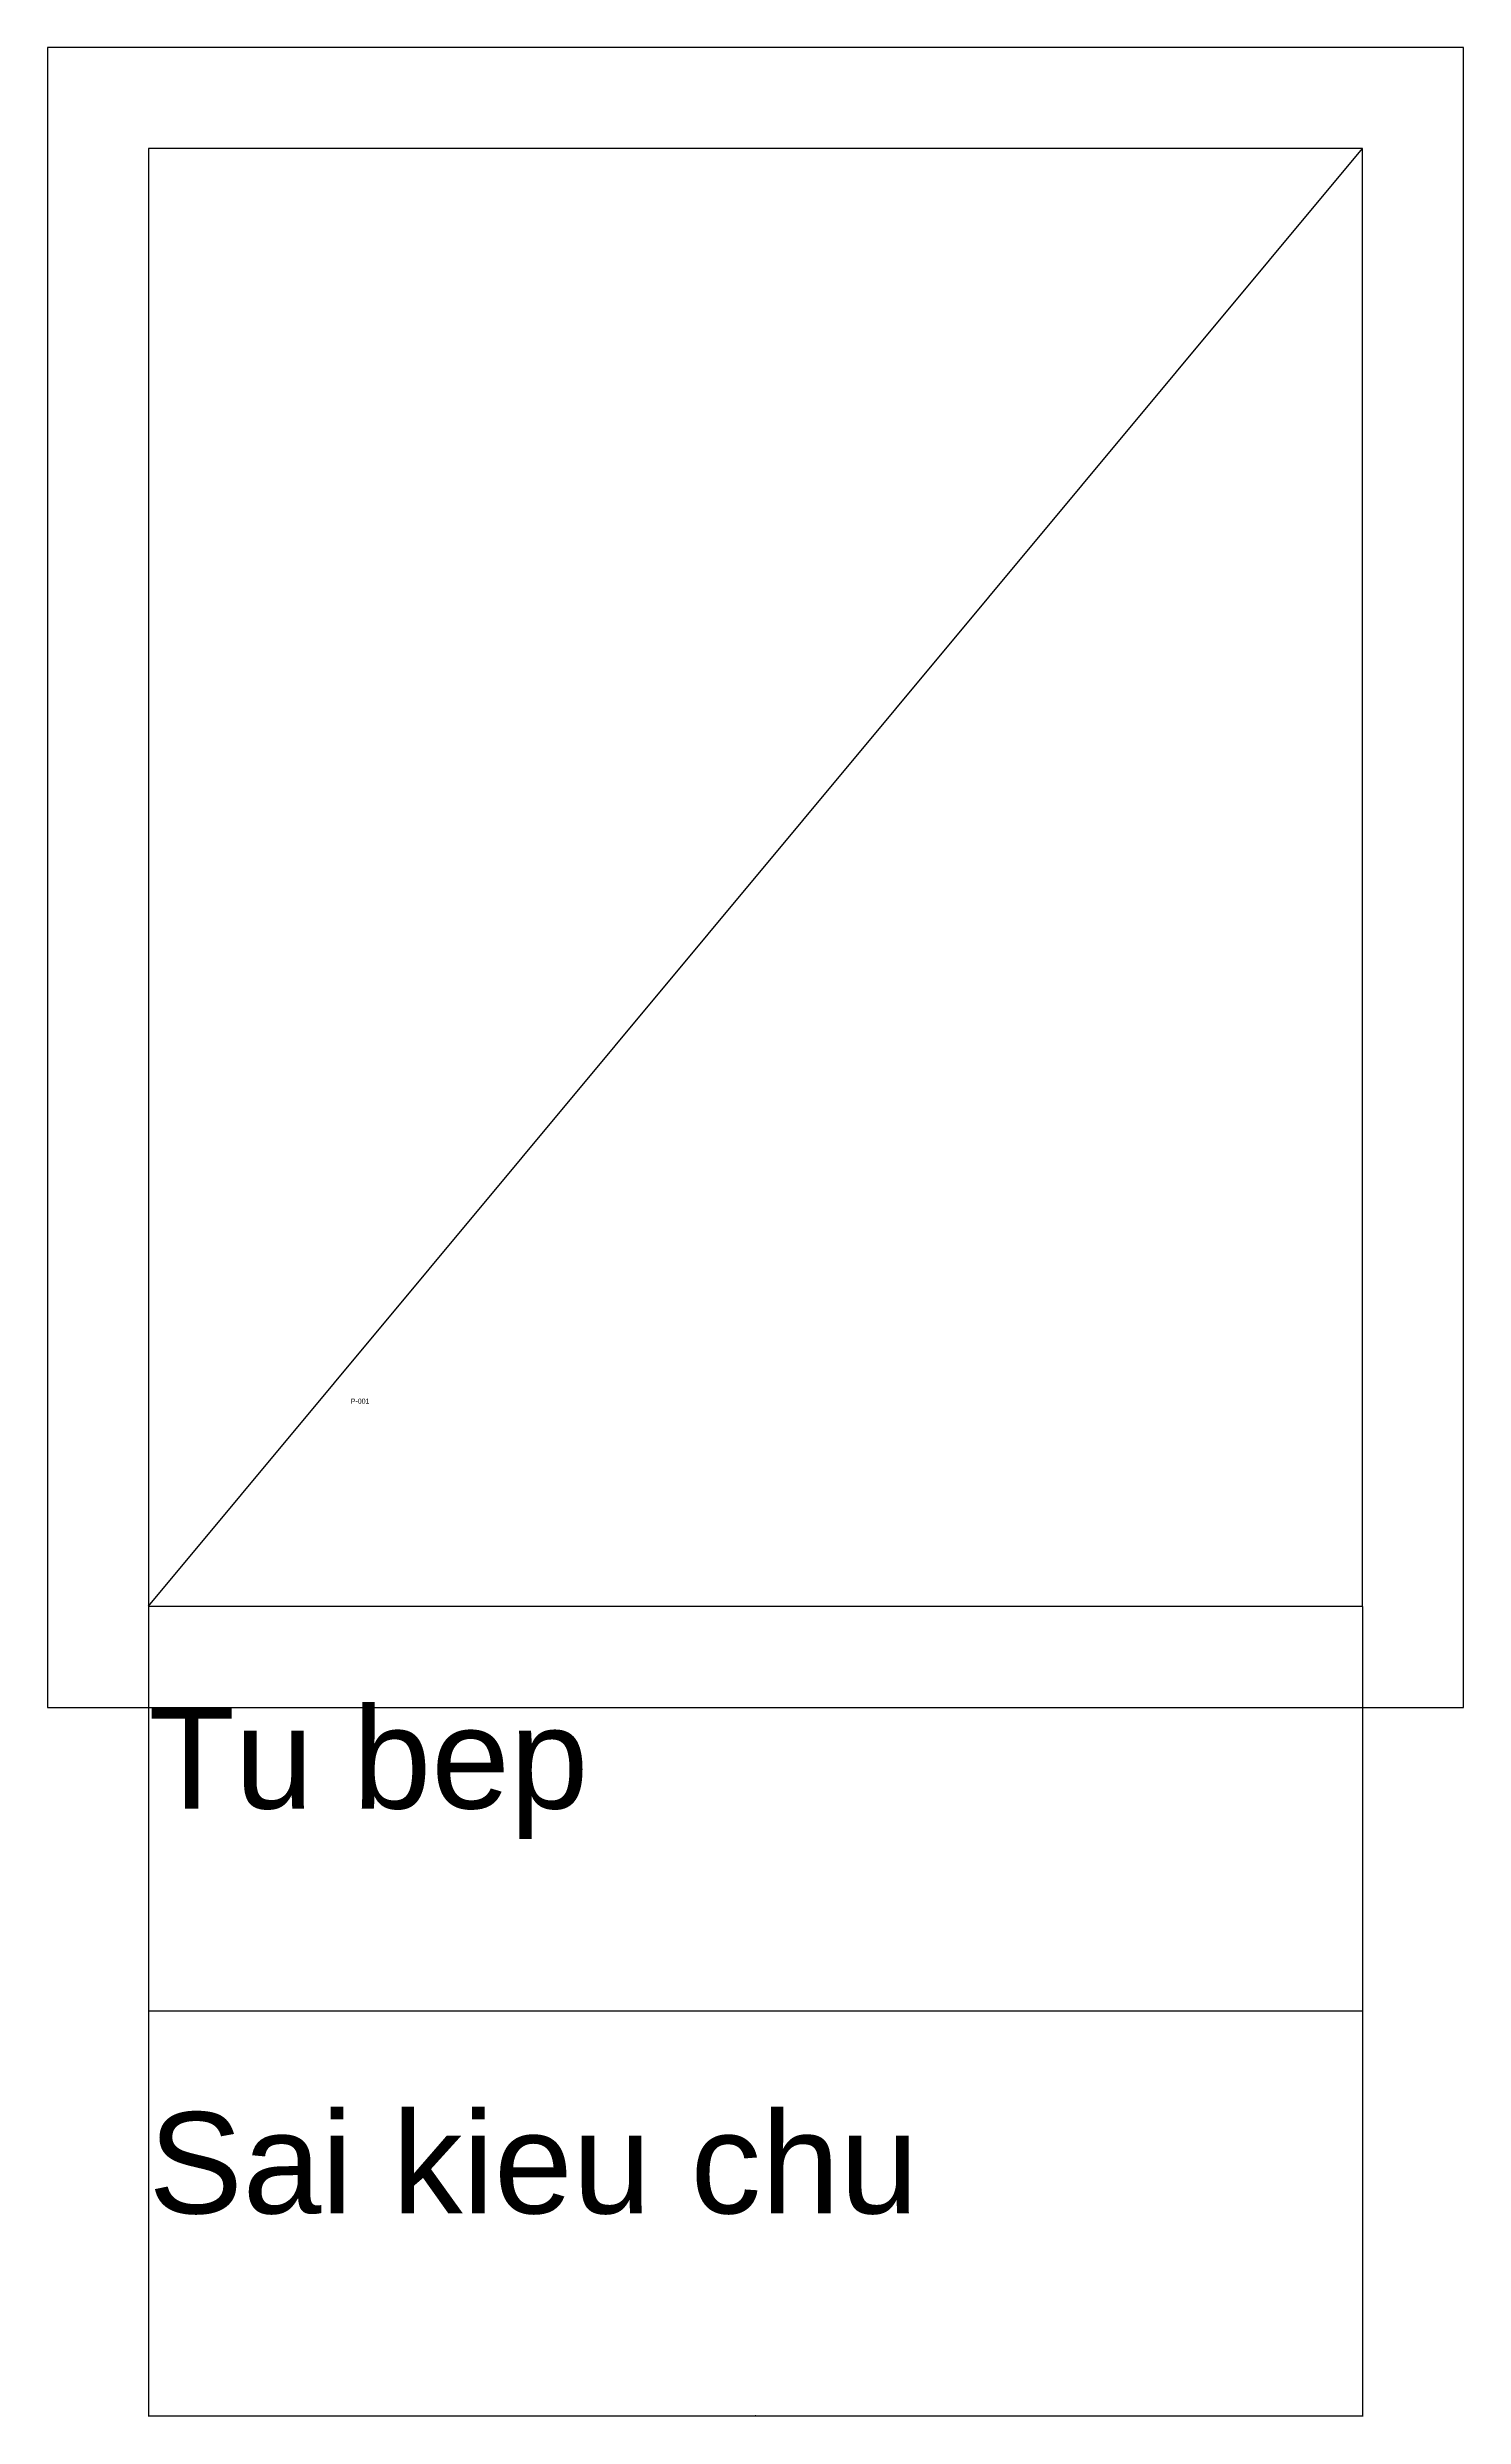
# Model space of a CAD drawing. Header units: millimetres. Extents: x -50 to 650, y -400 to 770.
import ezdxf

# ---------------------------------------------------------------- set-up
doc = ezdxf.new("R2010")
doc.units = ezdxf.units.MM
for name, color, linetype in [('FN-ANNO-DIMS', 7, 'Continuous'), ('FN-ANNO-TEXT', 7, 'Continuous'), ('FN-PART-HIDD', 7, 'Continuous'), ('FN-PART-OUTL', 7, 'Continuous')]:
    doc.layers.add(name, color=color, linetype=linetype)
doc.layers.add('FN-VPRT', color=7, linetype='Continuous', plot=False)
doc.styles.add('Arial', font='arial.ttf')
doc.styles.add('OpenSansCondensed-Light', font='OpenSansCondensed-Light.ttf')
doc.styles.add('STD', font='arial.ttf')
doc.dimstyles.new('EZDXF', dxfattribs={"dimtxt": 0.25, "dimasz": 0.175, "dimexe": 0.375, "dimexo": 0.125, "dimgap": 0.1, "dimtad": 1, "dimlfac": 100, "dimzin": 12, "dimdsep": 46, "dimtxsty": 'OpenSansCondensed-Light', "dimblk": 'ARCHTICK', "dimcen": 2.5, "dimazin": 3, "dimtfac": 0.5, "dimtmove": 2, "dimatfit": 3})

# ---------------------------------------------------------------- blocks, each defined once
blk = doc.blocks.new('_ARCHTICK')
at = {"color": 0, "linetype": 'BYBLOCK', "const_width": 0.15}
blk.add_lwpolyline([(-0.5, -0.5), (0.5, 0.5)], dxfattribs=at)
blk = doc.blocks.new('FN_PART_TAG')
at = {"layer": 'FN-PART-OUTL'}
blk.add_attdef('PART_ID', (0, 0), '', height=2.5, dxfattribs=at)

msp = doc.modelspace()

# ---------------------------------------------------------------- linework, layer by layer
at = {"layer": 'FN-PART-HIDD'}
msp.add_line((0, 0), (600, 720), dxfattribs=at)
at = {"layer": 'FN-PART-OUTL'}
msp.add_lwpolyline([(0, 0), (600, 0), (600, 720), (0, 720)], close=True, dxfattribs=at)
at = {"layer": 'FN-VPRT'}
msp.add_lwpolyline([(-50, -50), (650, -50), (650, 770), (-50, 770)], close=True, dxfattribs=at)

# ---------------------------------------------------------------- block references
at = {"layer": 'FN-PART-OUTL'}
msp.add_blockref('FN_PART_TAG', (100, 100), dxfattribs=at).add_auto_attribs({'PART_ID': 'P-001'})
msp.add_blockref('FN_PART_TAG', (100, 100), dxfattribs=at).add_auto_attribs({'PART_ID': 'P-001'})

# ---------------------------------------------------------------- texts
at = {"layer": 'FN-ANNO-TEXT'}
for s, style, p in [('Tu bep', 'STD', (0, -100)), ('Sai kieu chu', 'Arial', (0, -300))]:
    msp.add_text(s, height=50, dxfattribs=dict(at, style=style)).set_placement(p)

# ---------------------------------------------------------------- dimensions: what is measured, and where the dimension line sits
at = {"layer": 'FN-ANNO-DIMS'}
msp.add_linear_dim(base=(0, -200), p1=(0, 0), p2=(600, 0), dimstyle='EZDXF', dxfattribs=at).render()
msp.add_linear_dim(base=(0, -400), p1=(0, 0), p2=(600, 0), text='999', dimstyle='EZDXF', dxfattribs=at).render()

doc.saveas('drawing.dxf')
